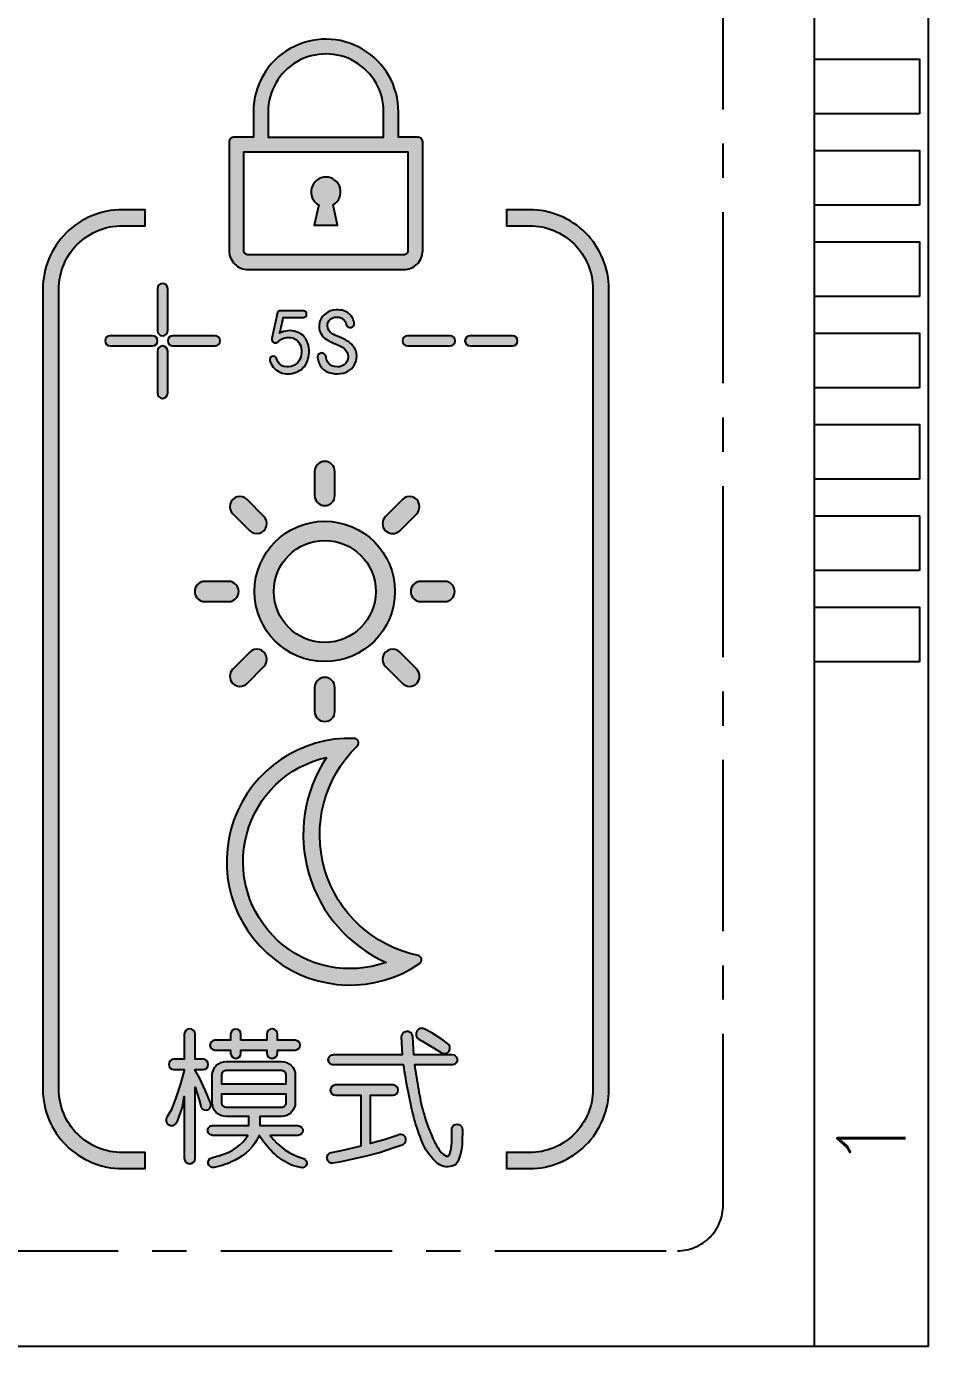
# Model space of a CAD drawing. Header units: millimetres. Extents: x -41 to 727, y -91 to 104.
# Drawn here: x 562.1 to 601.7, y -52 to 5.9 of the extents above; entities that cross this region are included whole.
import ezdxf
from ezdxf.enums import TextEntityAlignment as Align

# ---------------------------------------------------------------- set-up
doc = ezdxf.new("R2010")
doc.units = ezdxf.units.MM
doc.header["$LTSCALE"] = 3
doc.header["$MEASUREMENT"] = 0
doc.linetypes.add('CENTER', pattern=[2, 1.25, -0.25, 0.25, -0.25])
doc.layers.add('VA', color=5, linetype='Continuous')
doc.styles.add('ROMANS', font='romans.shx')

msp = doc.modelspace()

# ---------------------------------------------------------------- hatches: boundary and pattern name
h = msp.add_hatch(color=256)
h.dxf.hatch_style = 1
h.paths.add_polyline_path([(578.671, -4.781), (571.853, -4.781, -0.414214), (571.024, -3.953), (571.024, 0.821, -0.414214), (571.22, 1.016), (572.087, 1.016), (572.087, 2.157, -1.000475), (578.436, 2.116), (578.436, 1.016), (579.304, 1.016, -0.414214), (579.5, 0.821), (579.5, -3.953, -0.414214)])
h.paths.add_polyline_path([(578.671, -4.136), (571.853, -4.136, -0.414214), (571.669, -3.953), (571.669, 0.371), (578.854, 0.371), (578.854, -3.953, -0.414214)])
h.paths.add_polyline_path([(577.791, 1.016), (572.733, 1.016), (572.733, 2.118, -1.007782), (577.791, 2.118)])
h = msp.add_hatch(color=256)
h.dxf.hatch_style = 1
h.paths.add_polyline_path([(575.577, -1.943), (575.773, -2.834), (574.75, -2.834), (574.946, -1.943, -3.847294)])
h = msp.add_hatch(color=256)
h.dxf.hatch_style = 1
h.paths.add_polyline_path([(566.345, -2.158), (567.345, -2.158), (567.345, -2.858), (566.345, -2.858, 0.414214), (563.565, -5.638), (563.565, -40.683, 0.414214), (566.345, -43.463), (567.345, -43.463), (567.345, -44.163), (566.345, -44.163, -0.414214), (562.865, -40.683), (562.865, -5.638, -0.414214)])
h = msp.add_hatch(color=256)
h.dxf.hatch_style = 1
h.paths.add_polyline_path([(584.178, -2.858), (583.178, -2.858), (583.178, -2.158), (584.178, -2.158, -0.414214), (587.658, -5.638), (587.658, -40.683, -0.414214), (584.178, -44.163), (583.178, -44.163), (583.178, -43.463), (584.178, -43.463, 0.414214), (586.958, -40.683), (586.958, -5.638, 0.414214)])
h = msp.add_hatch(color=256)
h.dxf.hatch_style = 1
h.paths.add_polyline_path([(567.887, -5.607, -1), (568.332, -5.607), (568.332, -7.459, -1), (567.887, -7.459)])
h = msp.add_hatch(color=256)
h.dxf.hatch_style = 1
h.paths.add_polyline_path([(573.138, -6.667, -0.353058), (573.231, -6.592), (574.274, -6.592, -1), (574.274, -6.88), (573.394, -6.88), (573.373, -6.992), (573.351, -7.099), (573.33, -7.198), (573.308, -7.292), (573.287, -7.38), (573.266, -7.46), (573.244, -7.535), (573.234, -7.568), (573.33, -7.527), (573.423, -7.496), (573.513, -7.474), (573.6, -7.46), (573.682, -7.456), (573.776, -7.467), (573.868, -7.484), (573.959, -7.508), (574.048, -7.539), (574.082, -7.552), (574.171, -7.603), (574.248, -7.659), (574.313, -7.721), (574.367, -7.789), (574.37, -7.792), (574.413, -7.883), (574.451, -7.97), (574.483, -8.056), (574.498, -8.097), (574.513, -8.187), (574.524, -8.28), (574.529, -8.376), (574.529, -8.432), (574.518, -8.525), (574.5, -8.616), (574.475, -8.708), (574.449, -8.785), (574.413, -8.878), (574.367, -8.961), (574.313, -9.034), (574.258, -9.089), (574.188, -9.151), (574.112, -9.204), (574.03, -9.25), (573.954, -9.281), (573.87, -9.311), (573.782, -9.332), (573.689, -9.344), (573.593, -9.348), (573.522, -9.346), (573.431, -9.334), (573.343, -9.312), (573.258, -9.28), (573.174, -9.237), (573.093, -9.184), (573.074, -9.169), (573.012, -9.118), (572.957, -9.057), (572.906, -8.988), (572.863, -8.908), (572.825, -8.819), (572.811, -8.778, -0.97311), (573.098, -8.676), (573.132, -8.754), (573.178, -8.836), (573.23, -8.905), (573.289, -8.958), (573.353, -8.997), (573.423, -9.021), (573.442, -9.025), (573.546, -9.038), (573.644, -9.038), (573.733, -9.025), (573.815, -9), (573.889, -8.962), (573.89, -8.961), (573.966, -8.907), (574.031, -8.844), (574.087, -8.769), (574.13, -8.689), (574.158, -8.606), (574.178, -8.517), (574.19, -8.422), (574.194, -8.321), (574.181, -8.221), (574.158, -8.128), (574.125, -8.044), (574.082, -7.969), (574.017, -7.897), (573.944, -7.839), (573.864, -7.796), (573.81, -7.776), (573.724, -7.758), (573.633, -7.753), (573.539, -7.761), (573.458, -7.776), (573.369, -7.804), (573.288, -7.845), (573.214, -7.899), (573.168, -7.942, -0.758247), (572.894, -7.794)])
h = msp.add_hatch(color=256)
h.dxf.hatch_style = 1
h.paths.add_polyline_path([(575.75, -6.864), (575.704, -6.865, 0.150721), (575.449, -6.953, 0.428137), (575.455, -7.522, 0.071058), (575.605, -7.625, 0.022242), (575.938, -7.774, -0.029471), (576.183, -7.896), (576.26, -7.946, -0.155404), (576.573, -8.332, -0.145023), (576.582, -8.782, -0.290681), (576.016, -9.314, -0.103245), (575.518, -9.325, -0.354727), (574.9, -8.62, -0.96722), (575.267, -8.602, 0.279469), (575.528, -8.993, 0.196646), (575.972, -9.004, 0.499096), (576.14, -8.32, 0.106833), (575.927, -8.153, 0.030017), (575.597, -7.998, -0.034359), (575.352, -7.879), (575.275, -7.829, -0.540556), (575.248, -6.713, -0.169471), (575.71, -6.545), (575.801, -6.545), (575.892, -6.552, -0.254133), (576.409, -6.874, -0.063058), (576.502, -7.106, -1), (576.153, -7.188, 0.359211)])
h = msp.add_hatch(color=256)
h.dxf.hatch_style = 1
h.paths.add_polyline_path([(567.664, -7.682, -1), (567.664, -8.127), (565.812, -8.127, -1), (565.812, -7.682)])
h = msp.add_hatch(color=256)
h.dxf.hatch_style = 1
h.paths.add_polyline_path([(568.554, -7.682), (570.406, -7.682, -1), (570.406, -8.127), (568.554, -8.127, -1)])
h = msp.add_hatch(color=256)
h.dxf.hatch_style = 1
h.paths.add_polyline_path([(580.7, -7.682, -1), (580.7, -8.127), (578.841, -8.127, -1), (578.841, -7.682)])
h = msp.add_hatch(color=256)
h.dxf.hatch_style = 1
h.paths.add_polyline_path([(581.576, -7.682), (583.435, -7.682, -1), (583.435, -8.127), (581.576, -8.127, -1)])
h = msp.add_hatch(color=256)
h.dxf.hatch_style = 1
h.paths.add_polyline_path([(568.332, -10.201, -1), (567.887, -10.201), (567.887, -8.349, -1), (568.332, -8.349)])
h = msp.add_hatch(color=256)
h.dxf.hatch_style = 1
h.paths.add_polyline_path([(575.652, -13.628), (575.652, -14.676, -1), (574.769, -14.676), (574.769, -13.628, -1)])
h = msp.add_hatch(color=256)
h.dxf.hatch_style = 1
h.paths.add_polyline_path([(571.807, -14.855), (572.549, -15.596, -1), (571.924, -16.22), (571.183, -15.479, -1)])
h = msp.add_hatch(color=256)
h.dxf.hatch_style = 1
h.paths.add_polyline_path([(579.238, -15.479), (578.497, -16.22, -1), (577.873, -15.596), (578.614, -14.855, -1)])
h = msp.add_hatch(color=256)
h.dxf.hatch_style = 1
h.paths.add_polyline_path([(575.211, -15.808, -1), (575.211, -21.956, -1)])
h.paths.add_polyline_path([(575.211, -16.648, -1), (575.211, -21.116, -1)])
h = msp.add_hatch(color=256)
h.dxf.hatch_style = 1
h.paths.add_polyline_path([(569.956, -18.441), (571.004, -18.441, -1), (571.004, -19.324), (569.956, -19.324, -1)])
h = msp.add_hatch(color=256)
h.dxf.hatch_style = 1
h.paths.add_polyline_path([(580.465, -19.324), (579.417, -19.324, -1), (579.417, -18.441), (580.465, -18.441, -1)])
h = msp.add_hatch(color=256)
h.dxf.hatch_style = 1
h.paths.add_polyline_path([(571.183, -22.286), (571.924, -21.545, -1), (572.549, -22.169), (571.807, -22.91, -1)])
h = msp.add_hatch(color=256)
h.dxf.hatch_style = 1
h.paths.add_polyline_path([(578.614, -22.91), (577.873, -22.169, -1), (578.497, -21.545), (579.238, -22.286, -1)])
h = msp.add_hatch(color=256)
h.dxf.hatch_style = 1
h.paths.add_polyline_path([(574.769, -24.137), (574.769, -23.089, -1), (575.652, -23.089), (575.652, -24.137, -1)])
h = msp.add_hatch(color=256)
h.dxf.hatch_style = 1
h.paths.add_polyline_path([(576.5, -25.318, -0.66148), (576.631, -25.657, 0.601431), (579.296, -34.828, -0.66148), (579.367, -35.185, -1.37923)])
h.paths.add_polyline_path([(575.293, -26.149, 0.463864), (577.902, -35.13, -1.063754)])
h = msp.add_hatch(color=256)
h.dxf.hatch_style = 1
h.paths.add_polyline_path([(569.057, -41.003), (568.981, -41.479), (568.756, -42.081), (568.723, -42.147, -1.034631), (568.297, -41.916), (568.48, -41.604), (568.681, -41.103), (568.881, -40.501), (569.057, -39.874), (569.057, -39.824), (568.607, -39.824, -1), (568.607, -39.372), (569.057, -39.372), (569.057, -38.277, -1), (569.533, -38.277), (569.533, -39.372), (569.884, -39.372, -1), (569.884, -39.824), (569.533, -39.824), (569.533, -39.874), (569.734, -40.225), (569.985, -40.752), (570.211, -41.28, -1.083332), (569.777, -41.427), (569.709, -41.153), (569.533, -40.601), (569.533, -43.711, -1), (569.057, -43.711)])
h = msp.add_hatch(color=256)
h.dxf.hatch_style = 1
h.paths.add_polyline_path([(572.668, -38.545), (572.668, -38.28, -1), (573.144, -38.28), (573.144, -38.545), (573.921, -38.545, -1), (573.921, -38.971), (573.144, -38.971), (573.144, -39.097, -1), (572.668, -39.097), (572.668, -38.971), (571.539, -38.971), (571.539, -39.11, -1), (571.088, -39.11), (571.088, -38.971), (570.398, -38.971, -1), (570.398, -38.545), (571.088, -38.545), (571.088, -38.281, -1), (571.539, -38.281), (571.539, -38.545)])
h = msp.add_hatch(color=256)
h.dxf.hatch_style = 1
h.paths.add_polyline_path([(575.594, -39.623, -0.414773), (575.368, -39.398, -0.418757), (575.598, -39.172), (578.616, -39.172), (578.577, -38.392, -1), (579.052, -38.373), (579.092, -39.172), (580.784, -39.172, -0.358299), (581.005, -39.354), (581.009, -39.398, -0.420137), (580.779, -39.623), (579.142, -39.623, 0.003686), (579.318, -40.668, 0.067254), (579.897, -42.722, 0.070382), (580.268, -43.397, 0.14433), (580.549, -43.623, 0.328766), (580.656, -43.57), (580.669, -43.548), (580.681, -43.524), (580.703, -43.471), (580.72, -43.418, 0.08709), (580.772, -42.889), (580.772, -42.697), (580.772, -42.454, -1.015743), (581.242, -42.461, -0.005832), (581.234, -42.883, -0.085504), (581.085, -43.747, -0.241298), (580.792, -44.057, -0.274529), (580.109, -43.897), (580.037, -43.83, -0.106043), (579.492, -43.03, -0.03263), (579.111, -41.926, -0.024523), (578.666, -39.623)])
h = msp.add_hatch(color=256)
h.dxf.hatch_style = 1
h.paths.add_polyline_path([(580.318, -39.091), (579.97, -38.871), (579.468, -38.57), (579.346, -38.504, -1.004461), (579.592, -38.053), (579.895, -38.219), (580.396, -38.545), (580.591, -38.68, -0.979106)])
h = msp.add_hatch(color=256)
h.dxf.hatch_style = 1
h.paths.add_polyline_path([(570.301, -42.708, -0.417731), (570.085, -42.495, -0.416951), (570.3, -42.282), (571.89, -42.282), (571.89, -41.88), (570.891, -41.88, -0.417134), (570.284, -41.276), (570.287, -40.078, -0.418414), (570.89, -39.473), (573.321, -39.473, -0.414972), (573.921, -40.074), (573.921, -41.278, -0.414214), (573.318, -41.88), (572.367, -41.88), (572.367, -42.282), (574.036, -42.282, -1), (574.036, -42.708), (572.818, -42.708, 0.16977), (574.28, -43.724, -0.977966), (574.176, -44.121), (574.142, -44.115, -0.058284), (573.695, -43.988, -0.141584), (572.342, -42.708, -0.180398), (571.252, -43.804, -0.077769), (570.372, -44.112, -0.980557), (570.261, -43.687, 0.005598), (570.565, -43.606), (570.692, -43.567, 0.190721), (571.84, -42.708)])
h.paths.add_polyline_path([(570.685, -40.902), (573.521, -40.902), (573.521, -41.278, -0.414214), (573.318, -41.48), (570.887, -41.48, -0.413961), (570.684, -41.278)])
h.paths.add_polyline_path([(573.521, -40.451), (570.686, -40.451), (570.687, -40.073), (570.687, -40.073, -0.414214), (570.887, -39.873), (573.321, -39.873, -0.414214), (573.521, -40.073)])
h = msp.add_hatch(color=256)
h.dxf.hatch_style = 1
h.paths.add_polyline_path([(576.484, -43.26), (576.785, -43.184), (576.785, -40.952), (575.681, -40.952, -1), (575.681, -40.501), (578.201, -40.501, -1), (578.201, -40.952), (577.211, -40.952), (577.211, -43.059), (577.863, -42.883), (578.39, -42.708), (578.426, -42.69, -1.07359), (578.605, -43.121), (578.189, -43.26), (577.612, -43.46), (577.036, -43.611), (576.459, -43.736), (575.932, -43.861), (575.558, -43.915, -0.979603), (575.485, -43.468), (575.932, -43.385)])

# ---------------------------------------------------------------- linework, layer by layer
for p, q in [((596.658, -51.963), (596.658, 66.437)), ((601.658, -51.963), (601.658, 66.437)), ((601.658, -51.963), (451.658, -51.963))]:
    msp.add_line(p, q)
for points in [[(579.5, -3.953), (579.5, 0.821, 0.414214), (579.304, 1.016), (578.436, 1.016), (578.436, 2.116, 1.000475), (572.087, 2.157), (572.087, 1.016), (571.22, 1.016, 0.414214), (571.024, 0.821), (571.024, -3.953, 0.414214), (571.853, -4.781), (578.671, -4.781, 0.414214)], [(577.791, 2.118, 1.007782), (572.733, 2.118), (572.733, 1.016), (577.791, 1.016)], [(578.671, -4.136), (571.853, -4.136, -0.414214), (571.669, -3.953), (571.669, 0.371), (578.854, 0.371), (578.854, -3.953, -0.414214)], [(574.946, -1.943), (574.75, -2.834), (575.773, -2.834), (575.577, -1.943, 3.847294)], [(562.865, -5.638), (562.865, -40.683, 0.414214), (566.345, -44.163), (567.345, -44.163), (567.345, -43.463), (566.345, -43.463, -0.414214), (563.565, -40.683), (563.565, -5.638, -0.414214), (566.345, -2.858), (567.345, -2.858), (567.345, -2.158), (566.345, -2.158, 0.414214)], [(586.958, -5.638), (586.958, -40.683, -0.414214), (584.178, -43.463), (583.178, -43.463), (583.178, -44.163), (584.178, -44.163, 0.414214), (587.658, -40.683), (587.658, -5.638, 0.414214), (584.178, -2.158), (583.178, -2.158), (583.178, -2.858), (584.178, -2.858, -0.414214)], [(567.887, -7.459, 1), (568.332, -7.459), (568.332, -5.607, 1), (567.887, -5.607)], [(572.894, -7.794, 0.758247), (573.168, -7.942), (573.214, -7.899), (573.288, -7.845), (573.369, -7.804), (573.458, -7.776), (573.539, -7.761), (573.633, -7.753), (573.724, -7.758), (573.81, -7.776), (573.864, -7.796), (573.944, -7.839), (574.017, -7.897), (574.082, -7.969), (574.125, -8.044), (574.158, -8.128), (574.181, -8.221), (574.194, -8.321), (574.19, -8.422), (574.178, -8.517), (574.158, -8.606), (574.13, -8.689), (574.087, -8.769), (574.031, -8.844), (573.966, -8.907), (573.89, -8.961), (573.889, -8.962), (573.815, -9), (573.733, -9.025), (573.644, -9.038), (573.546, -9.038), (573.442, -9.025), (573.423, -9.021), (573.353, -8.997), (573.289, -8.958), (573.23, -8.905), (573.178, -8.836), (573.132, -8.754), (573.098, -8.676, 0.97311), (572.811, -8.778), (572.825, -8.819), (572.863, -8.908), (572.906, -8.988), (572.957, -9.057), (573.012, -9.118), (573.074, -9.169), (573.093, -9.184), (573.174, -9.237), (573.258, -9.28), (573.343, -9.312), (573.431, -9.334), (573.522, -9.346), (573.593, -9.348), (573.689, -9.344), (573.782, -9.332), (573.87, -9.311), (573.954, -9.281), (574.03, -9.25), (574.112, -9.204), (574.188, -9.151), (574.258, -9.089), (574.313, -9.034), (574.367, -8.961), (574.413, -8.878), (574.449, -8.785), (574.475, -8.708), (574.5, -8.616), (574.518, -8.525), (574.529, -8.432), (574.529, -8.376), (574.524, -8.28), (574.513, -8.187), (574.498, -8.097), (574.483, -8.056), (574.451, -7.97), (574.413, -7.883), (574.37, -7.792), (574.367, -7.789), (574.313, -7.721), (574.248, -7.659), (574.171, -7.603), (574.082, -7.552), (574.048, -7.539), (573.959, -7.508), (573.868, -7.484), (573.776, -7.467), (573.682, -7.456), (573.6, -7.46), (573.513, -7.474), (573.423, -7.496), (573.33, -7.527), (573.234, -7.568), (573.244, -7.535), (573.266, -7.46), (573.287, -7.38), (573.308, -7.292), (573.33, -7.198), (573.351, -7.099), (573.373, -6.992), (573.394, -6.88), (574.274, -6.88, 1), (574.274, -6.592), (573.231, -6.592, 0.353058), (573.138, -6.667)], [(576.153, -7.188, 1), (576.502, -7.106, 0.063058), (576.409, -6.874, 0.254133), (575.892, -6.552), (575.801, -6.545), (575.71, -6.545, 0.169471), (575.248, -6.713, 0.540556), (575.275, -7.829), (575.352, -7.879, 0.034359), (575.597, -7.998, -0.030017), (575.927, -8.153, -0.106833), (576.14, -8.32, -0.499096), (575.972, -9.004, -0.196646), (575.528, -8.993, -0.279469), (575.267, -8.602, 0.96722), (574.9, -8.62, 0.354727), (575.518, -9.325, 0.103245), (576.016, -9.314, 0.290681), (576.582, -8.782, 0.145023), (576.573, -8.332, 0.155404), (576.26, -7.946), (576.183, -7.896, 0.029471), (575.938, -7.774, -0.022242), (575.605, -7.625, -0.071058), (575.455, -7.522, -0.428137), (575.449, -6.953, -0.150721), (575.704, -6.865), (575.75, -6.864, -0.359211)], [(565.812, -7.682, 1), (565.812, -8.127), (567.664, -8.127, 1), (567.664, -7.682)], [(568.554, -8.127), (570.406, -8.127, 1), (570.406, -7.682), (568.554, -7.682, 1)], [(578.841, -7.682, 1), (578.841, -8.127), (580.7, -8.127, 1), (580.7, -7.682)], [(581.576, -8.127), (583.435, -8.127, 1), (583.435, -7.682), (581.576, -7.682, 1)], [(568.332, -8.349, 1), (567.887, -8.349), (567.887, -10.201, 1), (568.332, -10.201)], [(574.769, -13.628), (574.769, -14.676, 1), (575.652, -14.676), (575.652, -13.628, 1)], [(571.183, -15.479), (571.924, -16.22, 1), (572.549, -15.596), (571.807, -14.855, 1)], [(578.614, -14.855), (577.873, -15.596, 1), (578.497, -16.22), (579.238, -15.479, 1)], [(569.956, -19.324), (571.004, -19.324, 1), (571.004, -18.441), (569.956, -18.441, 1)], [(580.465, -18.441), (579.417, -18.441, 1), (579.417, -19.324), (580.465, -19.324, 1)], [(571.807, -22.91), (572.549, -22.169, 1), (571.924, -21.545), (571.183, -22.286, 1)], [(579.238, -22.286), (578.497, -21.545, 1), (577.873, -22.169), (578.614, -22.91, 1)], [(575.652, -24.137), (575.652, -23.089, 1), (574.769, -23.089), (574.769, -24.137, 1)], [(579.367, -35.185, 0.66148), (579.296, -34.828, -0.601431), (576.631, -25.657, 0.66148), (576.5, -25.318, 1.37923)], [(575.293, -26.149, 0.463864), (577.902, -35.13, -1.063754)], [(569.057, -43.711, 1), (569.533, -43.711), (569.533, -40.601), (569.709, -41.153), (569.777, -41.427, 1.083332), (570.211, -41.28), (569.985, -40.752), (569.734, -40.225), (569.533, -39.874), (569.533, -39.824), (569.884, -39.824, 1), (569.884, -39.372), (569.533, -39.372), (569.533, -38.277, 1), (569.057, -38.277), (569.057, -39.372), (568.607, -39.372, 1), (568.607, -39.824), (569.057, -39.824), (569.057, -39.874), (568.881, -40.501), (568.681, -41.103), (568.48, -41.604), (568.297, -41.916, 1.034631), (568.723, -42.147), (568.756, -42.081), (568.981, -41.479), (569.057, -41.003)], [(571.539, -38.545), (571.539, -38.281, 1), (571.088, -38.281), (571.088, -38.545), (570.398, -38.545, 1), (570.398, -38.971), (571.088, -38.971), (571.088, -39.11, 1), (571.539, -39.11), (571.539, -38.971), (572.668, -38.971), (572.668, -39.097, 1), (573.144, -39.097), (573.144, -38.971), (573.921, -38.971, 1), (573.921, -38.545), (573.144, -38.545), (573.144, -38.28, 1), (572.668, -38.28), (572.668, -38.545)], [(575.594, -39.623, -0.414773), (575.368, -39.398, -0.418757), (575.598, -39.172), (578.616, -39.172), (578.577, -38.392, -1), (579.052, -38.373), (579.092, -39.172), (580.784, -39.172, -0.358299), (581.005, -39.354), (581.009, -39.398, -0.420137), (580.779, -39.623), (579.142, -39.623, 0.003686), (579.318, -40.668, 0.067254), (579.897, -42.722, 0.070382), (580.268, -43.397, 0.14433), (580.549, -43.623, 0.328766), (580.656, -43.57), (580.669, -43.548), (580.681, -43.524), (580.703, -43.471), (580.72, -43.418, 0.08709), (580.772, -42.889), (580.772, -42.697), (580.772, -42.454, -1.015743), (581.242, -42.461, -0.005832), (581.234, -42.883, -0.085504), (581.085, -43.747, -0.241298), (580.792, -44.057, -0.274529), (580.109, -43.897), (580.037, -43.83, -0.106043), (579.492, -43.03, -0.03263), (579.111, -41.926, -0.024523), (578.666, -39.623)], [(580.591, -38.68), (580.396, -38.545), (579.895, -38.219), (579.592, -38.053, 1.004461), (579.346, -38.504), (579.468, -38.57), (579.97, -38.871), (580.318, -39.091, 0.979106)], [(570.301, -42.708, -0.417731), (570.085, -42.495, -0.416951), (570.3, -42.282), (571.89, -42.282), (571.89, -41.88), (570.891, -41.88, -0.417134), (570.284, -41.276), (570.287, -40.078, -0.418414), (570.89, -39.473), (573.321, -39.473, -0.414972), (573.921, -40.074), (573.921, -41.278, -0.414214), (573.318, -41.88), (572.367, -41.88), (572.367, -42.282), (574.036, -42.282, -1), (574.036, -42.708), (572.818, -42.708, 0.16977), (574.28, -43.724, -0.977966), (574.176, -44.121), (574.142, -44.115, -0.058284), (573.695, -43.988, -0.141584), (572.342, -42.708, -0.180398), (571.252, -43.804, -0.077769), (570.372, -44.112, -0.980557), (570.261, -43.687, 0.005598), (570.565, -43.606), (570.692, -43.567, 0.190721), (571.84, -42.708)], [(573.521, -40.073, 0.414214), (573.321, -39.873), (570.887, -39.873, 0.414214), (570.687, -40.073), (570.687, -40.073), (570.686, -40.451), (573.521, -40.451)], [(570.684, -41.278, 0.413961), (570.887, -41.48), (573.318, -41.48, 0.414214), (573.521, -41.278), (573.521, -40.902), (570.685, -40.902)], [(575.932, -43.385), (575.485, -43.468, 0.979603), (575.558, -43.915), (575.932, -43.861), (576.459, -43.736), (577.036, -43.611), (577.612, -43.46), (578.189, -43.26), (578.605, -43.121, 1.07359), (578.426, -42.69), (578.39, -42.708), (577.863, -42.883), (577.211, -43.059), (577.211, -40.952), (578.201, -40.952, 1), (578.201, -40.501), (575.681, -40.501, 1), (575.681, -40.952), (576.785, -40.952), (576.785, -43.184), (576.484, -43.26)]]:
    msp.add_lwpolyline(points, format="xyb", close=True)
for points in [[(601.258, 2.037), (596.658, 2.037), (596.658, 4.437), (601.258, 4.437)], [(601.258, -1.963), (596.658, -1.963), (596.658, 0.437), (601.258, 0.437)], [(601.258, -5.963), (596.658, -5.963), (596.658, -3.563), (601.258, -3.563)], [(601.258, -9.963), (596.658, -9.963), (596.658, -7.563), (601.258, -7.563)], [(601.258, -13.963), (596.658, -13.963), (596.658, -11.563), (601.258, -11.563)], [(601.258, -17.963), (596.658, -17.963), (596.658, -15.563), (601.258, -15.563)], [(601.258, -21.963), (596.658, -21.963), (596.658, -19.563), (601.258, -19.563)]]:
    msp.add_lwpolyline(points, close=True)
for radius in [3.074, 2.234]:
    msp.add_circle((575.211, -18.882), radius)
at = {"layer": 'VA', "linetype": 'CENTER', "ltscale": 2}
msp.add_lwpolyline([(592.658, -45.763), (592.658, 60.237, 0.414214), (590.658, 62.237), (462.658, 62.237, 0.414214), (460.658, 60.237), (460.658, -45.763, 0.414214), (462.658, -47.763), (590.658, -47.763, 0.414214)], format="xyb", close=True, dxfattribs=at)

# ---------------------------------------------------------------- texts
at = {"style": 'ROMANS'}
msp.add_text('1', height=2.98, rotation=90, dxfattribs=at).set_placement((599.158, -42.963), align=Align.MIDDLE)

doc.saveas('drawing.dxf')
